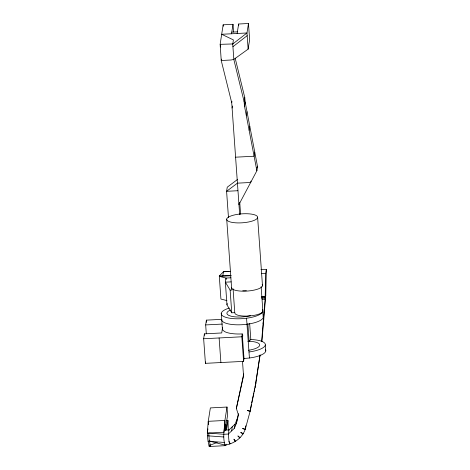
<?xml version="1.0" encoding="UTF-8"?>
<svg xmlns="http://www.w3.org/2000/svg" width="470" height="470" viewBox="0 0 470 470"><rect width="100%" height="100%" fill="white"/><g stroke="black" fill="none" stroke-linecap="round" stroke-linejoin="round"><path stroke-width="0.7" d="M260.897 269.604L266.349 269.322L265.697 273.44L265.121 299.261L261.602 341.608M261.908 341.661L265.762 295.137L266.349 269.322M224.971 430.073L225.177 424.498C223.697 431.26 222.997 438.346 224.96 445.09C233.89 443.886 242.379 437.911 245.275 429.175L250.163 411.138L255.921 382.927M224.836 430.12L225.177 424.498M239.682 214.731L231.722 102.742L221.229 60.513L220.154 44.339L232.814 43.951L233.384 39.897L221.67 34.281L223.174 24.81L233.014 24.299L233.567 32.031M221.27 313.343L222.369 328.554L222.839 330.181L224.689 331.632A20.874 6.374 -4.1 0 0 242.238 333.923L244.012 358.504L243.595 361.365L205.431 363.339L203.651 338.758L204.368 333.859L221.728 332.96L222.533 327.455M206.295 333.606L205.672 324.929L206.371 320.14L221.834 319.341M205.431 363.339L205.631 361.941M243.595 361.365L241.821 336.784L242.238 333.923M255.245 387.204L259.992 355.308M260.11 354.797L255.004 387.304M220.154 44.339L221.67 34.281L246.979 32.976L248.477 23.5L238.637 24.011L237.138 33.482M207.952 428.881C206.53 434.756 208.022 440.76 209.197 446.5L225.847 445.636L226.076 444.185M225.236 429.991L227.586 415.133L227.01 407.049L210.366 407.907L208.245 421.32L207.299 433.105L223.949 432.247L224.889 420.456L227.01 407.049M265.762 295.137L265.121 299.261L262.225 299.249M220.271 47.041L220.612 44.885M221.446 59.138L221.229 60.513L231.07 60.001L233.813 59.426L248.125 49.139L249.629 39.668L248.477 23.5M231.51 33.775L233.014 24.299M231.722 102.742L231.939 101.373M232.098 108.059L232.427 106.003M239.171 203.14L238.954 204.515L256.879 170.739L244.5 106.161L244.112 101.667L244.764 97.549L235.153 58.121M244.5 106.161L245.158 102.043L244.764 97.549M246.351 115.802L247.003 111.684M222.804 275.831L223.456 271.707L230.429 271.349M249.129 130.313L249.782 126.195M261.132 286.583L262.883 311.199L262.237 312.286A14.106 4.071 -4.1 0 1 248.172 316.04A14.106 4.071 -4.1 0 1 235.076 313.69L234.765 312.65L231.745 312.803L226.975 304.883L227.192 303.508M254.752 152.11L254.1 156.228L235.593 157.186M250.945 181.097L250.727 182.472L237.438 183.159L226.593 191.308L228.467 217.61M209.197 446.5L209.42 445.078M256.879 170.739L257.536 166.621L245.158 102.043M226.517 420.597L227.968 420.521L226.481 429.915L226.099 424.528M228.32 430.015L227.968 420.521M238.431 413.671L237.068 419.322L235.053 424.116L228.996 429.927L228.344 434.045L228.99 441.406L229.666 444.038M231.604 430.92L232.256 426.795M210.607 446.424L209.356 441.077L208.709 433.035L223.626 434.286L228.344 434.045L234.401 428.235L236.416 423.441L238.46 414.963L236.357 408.43L243.724 373.92M234.401 428.235L235.053 424.116M236.416 423.441L237.068 419.322M245.34 428.217L245.123 429.592L242.549 428.464L245.275 429.175L245.822 425.744M264.011 312.544L264.663 308.426M263.088 323.595L263.746 319.477M251.415 404.206L250.128 411.279L247.402 410.569L250.163 411.138M251.714 402.796L253.806 392.938M254.106 391.528L254.705 388.714M236.357 408.43L243.536 375.918L242.502 361.354M262.237 312.286L261.931 312.903A20.874 6.374 -4.1 0 1 230.212 318.302A20.874 6.374 -4.1 0 1 229.213 308.091M256.867 167.89L257.536 166.621M226.957 300.594L220.924 299.067L219.284 276.013L223.456 271.707L229.049 271.601M249.652 323.472L250.816 339.528L249.112 341.285L247.808 341.302M232.814 43.951L246.979 32.976L248.125 49.139M244.112 101.667L233.813 59.426L232.926 46.706L247.173 35.667M237.52 179.464L227.251 187.189L226.593 191.308L237.844 190.726M217.216 442.405L210.513 445.078L209.103 445.155M244.012 358.504L249.429 358.005A20.874 6.374 -4.1 0 0 265.297 349.357M261.455 296.688L265.062 296.441L261.438 296.629M230.888 277.805L226.011 278.058L225.359 282.176L230.13 290.096L231.745 290.014L226.71 219.12M207.493 435.802L223.82 436.983M207.946 441.154L224.284 442.464M231.775 32.124L237.397 31.837M261.344 273.669L265.697 273.44M219.284 276.013L231.17 275.397M230.899 275.761L219.314 276.36L226.011 278.058L226.111 279.456M231.158 281.877L225.359 282.176L226.975 304.883M261.62 297.293L265.168 297.105M261.62 298.168L265.151 297.986M205.672 324.929L222.31 324.071M203.651 338.758L241.821 336.784M224.278 430.168L228.996 429.927M211.529 441.348L209.356 441.077L224.96 445.09M243.284 433.54L240.705 432.412L242.937 434.086M240.094 437.588L237.861 435.913L239.712 437.975M235.734 441.224L233.884 439.162L235.106 441.547M228.99 441.406L230.206 443.792M262.419 309.565L263.317 317.227M250.816 339.528A20.874 6.374 -4.1 0 1 265.327 344.957L265.762 350.984M247.843 323.771L249.112 341.285A15.234 4.653 -4.1 0 1 259.71 345.145A15.234 4.653 -4.1 0 1 248.424 350.279M246.556 318.219L249.429 358.005M242.673 334.681L242.779 336.138M219.114 337.959L220.894 362.54M206.371 320.14L206.524 322.308M204.368 333.859L204.474 335.304M257.636 217.522A15.516 4.477 -4.1 0 1 233.819 222.645A15.516 4.477 -4.1 0 1 235.065 214.796A15.516 4.477 -4.1 0 1 257.636 217.522L262.489 285.784M238.637 24.011L238.737 25.415M232.732 44.016L232.926 46.706M239.765 202.582L240.593 214.261M223.174 24.81L223.274 26.214M233.067 288.762L234.765 312.65M230.13 290.096L231.745 312.803M225.606 430.561L224.889 420.456L208.245 421.32L208.451 424.686M262.148 284.638A15.516 4.477 -4.1 0 1 248.33 290.971A15.516 4.477 -4.1 0 1 231.563 287.382M263.165 316.122A20.874 6.374 -4.1 0 1 243.389 324.623A20.874 6.374 -4.1 0 1 221.711 319.377M246.374 290.707A14.106 4.071 -4.1 0 1 242.755 290.754M265.327 344.957A20.874 6.374 -4.1 0 1 248.994 351.977M250.445 315.617A15.234 4.653 -4.1 0 1 230.858 316.151L228.584 315.299A15.234 4.653 -4.1 0 1 230.453 310.03"/></g></svg>
